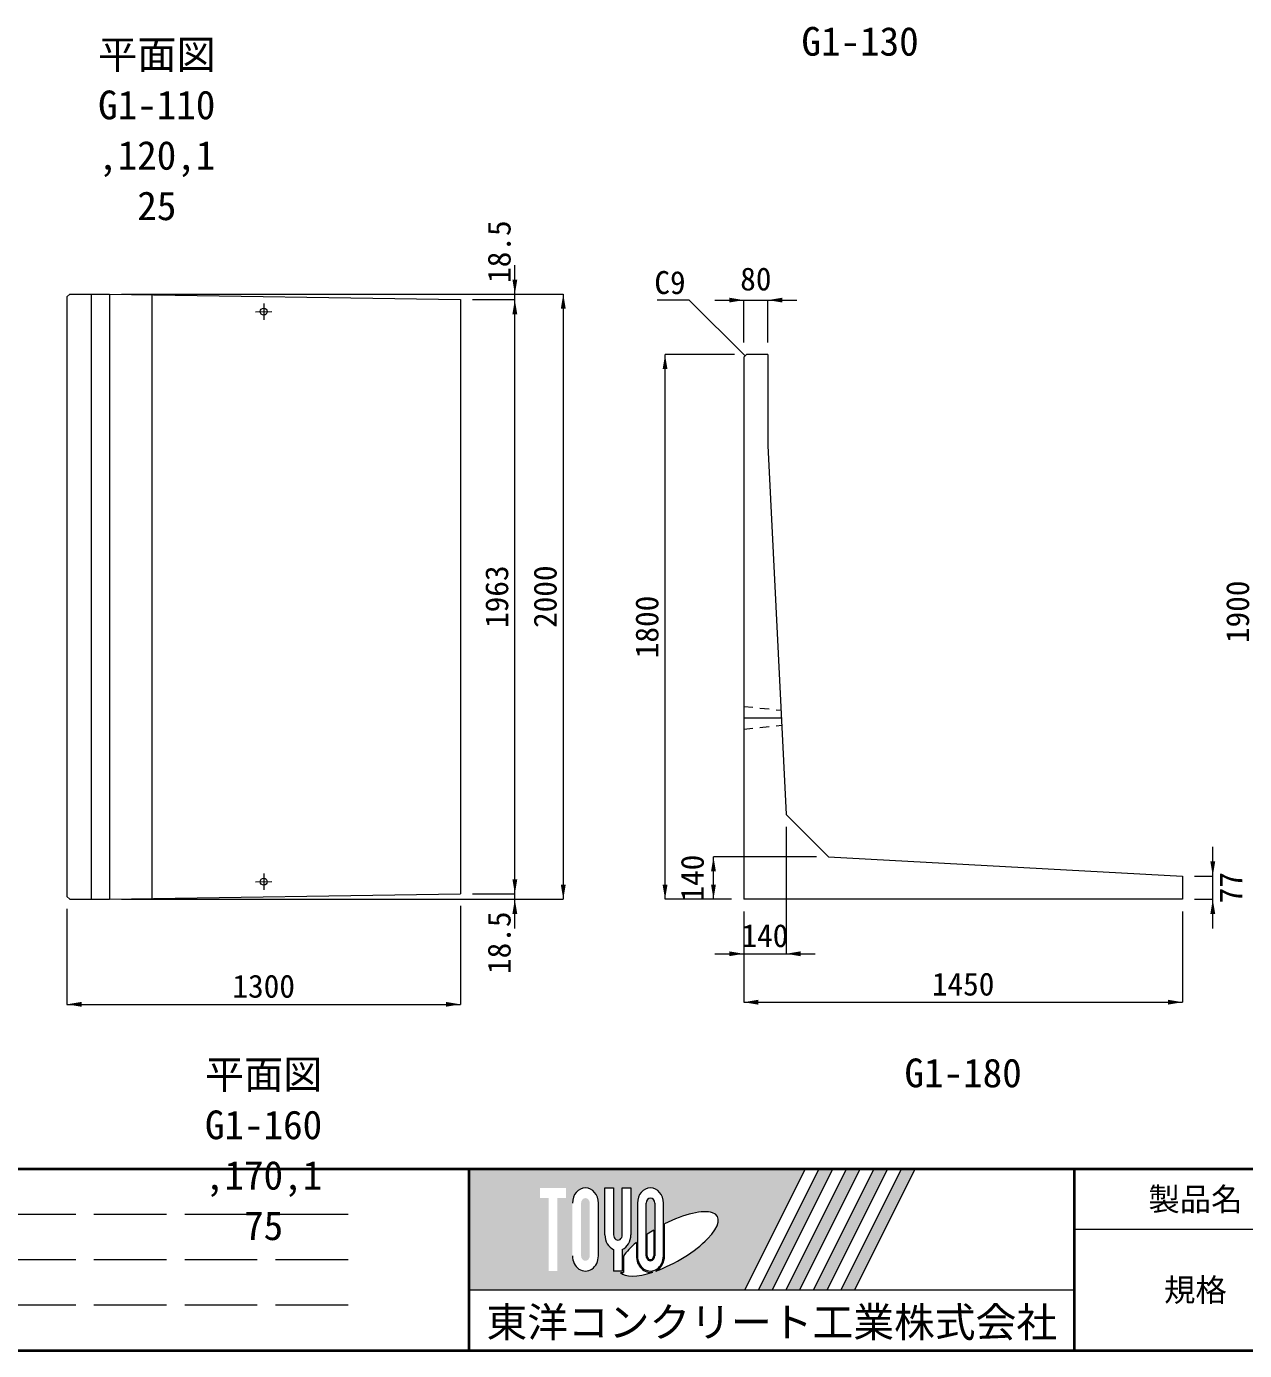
# Model space of a CAD drawing. Units: millimetres at full size, sheet at 1:40. Extents: x 264549 to 304830, y 59360 to 71273.
# Drawn here: x 294417 to 298442, y 59760 to 64135 of the extents above; entities that cross this region are included whole.
import ezdxf
from ezdxf.enums import TextEntityAlignment as Align

# ---------------------------------------------------------------- set-up
doc = ezdxf.new("R2010")
doc.units = ezdxf.units.MM
doc.header["$LTSCALE"] = 40
for name, pattern in [('DASHED', [7.5, 6, -1.5]), ('USER1', [10, 6.25, -1.25, 1.25, -1.25]), ('USER2', [1.35, 0.75, -0.6]), ('USER3', [28.575, 19.05, -3.175, 3.175, -3.175])]:
    doc.linetypes.add(name, pattern=pattern)
doc.layers.add('0_2', color=7, linetype='Continuous')
for name, color, linetype, lineweight in [('図枠', 7, 'Continuous', 5), ('寸法線', 7, 'Continuous', 13), ('引出線', 4, 'Continuous', 13), ('本体', 2, 'Continuous', 20), ('補助線', 8, 'USER1', 20), ('ｲﾝｻｰﾄ･ｱﾝｶｰ', 3, 'Continuous', 9)]:
    doc.layers.add(name, color=color, linetype=linetype, lineweight=lineweight)
doc.styles.add('ＭＳ ゴシック', font='')
doc.styles.get('ＭＳ ゴシック').set_extended_font_data('MS Gothic')

# ---------------------------------------------------------------- blocks, each defined once
blk = doc.blocks.new('filled_arrow')
at = {"color": 0, "linetype": 'Continuous', "lineweight": -2}
blk.add_solid([(7.5, 1.25), (0, 0), (7.5, -1.25)], dxfattribs=at)

msp = doc.modelspace()

# ---------------------------------------------------------------- hatches: boundary and pattern name
at = {"layer": '図枠'}
h = msp.add_hatch(color=256, dxfattribs=at)
h.paths.add_polyline_path([(295879.61, 60360.27), (295879.61, 59960.27), (296790.24, 59960.27), (296990.24, 60360.27)])
edge = h.paths.add_edge_path(flags=16)
edge.add_ellipse((296538.51, 60112.59), major_axis=(161.62, 90.46), ratio=0.3471473, start_angle=-144.31122, end_angle=72.1899, ccw=False)
edge.add_ellipse((296478.66, 60073.54), major_axis=(0, 55), ratio=0.8463542, start_angle=-160.70346, end_angle=-90)
edge.add_line((296525.21, 60073.54), (296525.21, 60178.38))
edge = h.paths.add_edge_path(flags=16)
edge.add_ellipse((296478.66, 60247), major_axis=(0, 50.77), ratio=0.8463542, start_angle=-90, end_angle=90, ccw=False)
edge.add_line((296521.63, 60247), (296521.63, 60073.54))
edge.add_ellipse((296478.66, 60073.54), major_axis=(0, 50.77), ratio=0.8463542, start_angle=90, end_angle=-90, ccw=False)
edge.add_line((296435.69, 60073.54), (296435.69, 60247))
edge = h.paths.add_edge_path(flags=16)
edge.add_line((296492.98, 60247), (296492.98, 60073.54))
edge.add_ellipse((296478.66, 60073.54), major_axis=(0, 16.92), ratio=0.8463542, start_angle=90, end_angle=-90, ccw=False)
edge.add_line((296464.34, 60073.54), (296464.34, 60247))
edge.add_ellipse((296478.66, 60247), major_axis=(0, 16.92), ratio=0.8463542, start_angle=-90, end_angle=90, ccw=False)
edge = h.paths.add_edge_path(flags=16)
edge.add_line((296489.4, 60158.34), (296489.4, 60073.54))
edge.add_ellipse((296478.66, 60073.54), major_axis=(0, 12.69), ratio=0.8463541, start_angle=90, end_angle=-90, ccw=False)
edge.add_line((296467.92, 60073.54), (296467.92, 60144.45))
edge.add_ellipse((296538.51, 60112.59), major_axis=(161.62, 90.46), ratio=0.3471473, start_angle=107.79174, end_angle=126.47132, ccw=False)
edge = h.paths.add_edge_path(flags=16)
edge.add_ellipse((296371.24, 60142.29), major_axis=(0, 50.77), ratio=0.8463542, start_angle=-163.34117, end_angle=-90, ccw=False)
edge.add_line((296385.56, 60094.42), (296385.56, 60022.77))
edge.add_line((296385.56, 60022.77), (296356.91, 60022.77))
edge.add_line((296356.91, 60022.77), (296356.91, 60094.42))
edge.add_ellipse((296371.24, 60142.29), major_axis=(0, 50.77), ratio=0.8463542, start_angle=90, end_angle=163.34117, ccw=False)
edge.add_line((296328.27, 60142.29), (296328.27, 60297.77))
edge.add_line((296328.27, 60297.77), (296356.91, 60297.77))
edge.add_line((296356.91, 60297.77), (296356.91, 60142.29))
edge.add_ellipse((296371.24, 60142.29), major_axis=(0, 16.92), ratio=0.8463542, start_angle=90, end_angle=-90)
edge.add_line((296385.56, 60142.29), (296385.56, 60297.77))
edge.add_line((296385.56, 60297.77), (296414.21, 60297.77))
edge.add_line((296414.21, 60297.77), (296414.21, 60142.29))
edge = h.paths.add_edge_path(flags=16)
edge.add_line((296432.11, 60117.32), (296432.11, 60073.54))
edge.add_ellipse((296478.66, 60073.54), major_axis=(0, 55), ratio=0.8463542, start_angle=90, end_angle=-171.54427)
edge.add_ellipse((296538.51, 60112.59), major_axis=(161.62, 90.46), ratio=0.3471473, start_angle=-178.64954, end_angle=-148.29244, ccw=False)
edge.add_line((296379.39, 60018.54), (296389.14, 60018.54))
edge.add_line((296389.14, 60018.54), (296389.14, 60072.16))
edge.add_ellipse((296538.51, 60112.59), major_axis=(161.62, 90.46), ratio=0.3471473, start_angle=148.21912, end_angle=165.90812, ccw=False)
edge = h.paths.add_edge_path(flags=16)
edge.add_ellipse((296263.82, 60247), major_axis=(0, 50.77), ratio=0.8463542, start_angle=-90, end_angle=90, ccw=False)
edge.add_line((296306.78, 60247), (296306.78, 60073.54))
edge.add_ellipse((296263.82, 60073.54), major_axis=(0, 50.77), ratio=0.8463542, start_angle=90, end_angle=-90, ccw=False)
edge.add_line((296220.85, 60073.54), (296220.85, 60247))
edge = h.paths.add_edge_path(flags=16)
edge.add_line((296278.14, 60247), (296278.14, 60073.54))
edge.add_ellipse((296263.82, 60073.54), major_axis=(0, 16.92), ratio=0.8463542, start_angle=90, end_angle=-90, ccw=False)
edge.add_line((296249.49, 60073.54), (296249.49, 60247))
edge.add_ellipse((296263.82, 60247), major_axis=(0, 16.92), ratio=0.8463542, start_angle=-90, end_angle=90, ccw=False)
h.paths.add_polyline_path([(296199.36, 60297.77), (296199.36, 60263.92), (296170.72, 60263.92), (296170.72, 60022.77), (296142.07, 60022.77), (296142.07, 60263.92), (296113.42, 60263.92), (296113.42, 60297.77)], flags=16)
for points in [[(296835.61, 59960.27), (296880.99, 59960.27), (297080.99, 60360.27), (297035.61, 60360.27)], [(297171.74, 60360.27), (297126.36, 60360.27), (296926.36, 59960.27), (296971.74, 59960.27)], [(297262.49, 60360.27), (297217.11, 60360.27), (297017.11, 59960.27), (297062.49, 59960.27)], [(297353.24, 60360.27), (297307.86, 60360.27), (297107.86, 59960.27), (297153.24, 59960.27)]]:
    msp.add_hatch(color=256, dxfattribs=at).paths.add_polyline_path(points)

# ---------------------------------------------------------------- linework, layer by layer
at = {"layer": '図枠', "lineweight": 40}
for p, q in [((288829.61, 60360.27), (304429.61, 60360.27)), ((295879.61, 59760.27), (295879.61, 60360.27)), ((297879.61, 59760.27), (297879.61, 60360.27)), ((288829.61, 59760.27), (304429.61, 59760.27))]:
    msp.add_line(p, q, dxfattribs=at)
at = {"layer": '図枠'}
for p, q in [((295506.16, 60360.27), (296616.78, 60360.27)), ((296596.66, 60360.27), (296642.03, 60360.27)), ((296687.41, 60360.27), (296732.78, 60360.27)), ((296778.16, 60360.27), (296823.53, 60360.27)), ((296990.24, 60360.27), (296790.24, 59960.27)), ((297035.61, 60360.27), (296835.61, 59960.27)), ((296868.91, 60360.27), (296914.28, 60360.27)), ((297080.99, 60360.27), (296880.99, 59960.27)), ((297126.36, 60360.27), (296926.36, 59960.27)), ((297171.74, 60360.27), (296971.74, 59960.27)), ((297217.11, 60360.27), (297017.11, 59960.27)), ((297262.49, 60360.27), (297062.49, 59960.27)), ((297307.86, 60360.27), (297107.86, 59960.27)), ((297353.24, 60360.27), (297153.24, 59960.27)), ((296328.27, 60297.77), (296356.91, 60297.77)), ((296328.27, 60142.29), (296328.27, 60297.77)), ((296356.91, 60297.77), (296356.91, 60142.29)), ((296385.56, 60297.77), (296414.21, 60297.77)), ((296385.56, 60142.29), (296385.56, 60297.77)), ((296414.21, 60297.77), (296414.21, 60142.29)), ((296306.78, 60073.54), (296306.78, 60247)), ((296435.69, 60247), (296435.69, 60073.54)), ((296464.34, 60073.54), (296464.34, 60247)), ((296492.98, 60247), (296492.98, 60073.54)), ((296521.63, 60073.54), (296521.63, 60247)), ((296489.4, 60158.34), (296489.4, 60073.54)), ((296525.21, 60073.54), (296525.21, 60178.38)), ((296432.11, 60117.32), (296432.11, 60073.54)), ((296467.92, 60073.54), (296467.92, 60144.45)), ((296356.91, 60094.42), (296356.91, 60022.77)), ((296385.56, 60094.42), (296385.56, 60022.77)), ((296389.14, 60072.16), (296389.14, 60018.54)), ((296385.56, 60022.77), (296356.91, 60022.77)), ((296379.39, 60018.54), (296389.14, 60018.54)), ((295879.61, 59960.27), (296790.24, 59960.27)), ((296835.61, 59960.27), (296880.99, 59960.27)), ((296926.36, 59960.27), (296971.74, 59960.27)), ((297017.11, 59960.27), (297062.49, 59960.27)), ((297107.86, 59960.27), (297153.24, 59960.27))]:
    msp.add_line(p, q, dxfattribs=at)
at = {"layer": '図枠', "linetype": 'DASHED', "lineweight": 9}
for p, q in [((295479.61, 60210.27), (289229.61, 60210.27)), ((295479.61, 60060.27), (289229.61, 60060.27)), ((295479.61, 59910.27), (289229.61, 59910.27))]:
    msp.add_line(p, q, dxfattribs=at)
at = {"layer": '図枠', "lineweight": 13}
msp.add_line((304429.61, 60160.27), (297879.61, 60160.27), dxfattribs=at)
at = {"layer": '図枠'}
for centre, major_axis, ratio, start_param, end_param in [((296263.82, 60247), (0, 50.77), 0.846354, 4.712389, 7.8539816), ((296478.66, 60247), (0, 50.77), 0.846354, 4.712389, 7.8539816), ((296478.66, 60247), (0, 16.92), 0.846354, 4.712389, 7.8539816), ((296538.51, 60112.59), (161.62, 90.46), 0.347147, 4.2621853, 7.7429163), ((296538.51, 60112.59), (161.62, 90.46), 0.347147, 1.6817405, 1.8219833), ((296371.24, 60142.29), (0, 50.77), 0.846354, 1.5707963, 2.8017557), ((296371.24, 60142.29), (0, 16.92), 0.846354, 1.5707963, 4.712389), ((296371.24, 60142.29), (0, 50.77), 0.846354, 3.4814296, 4.712389), ((296538.51, 60112.59), (161.62, 90.46), 0.347147, 2.0815197, 2.5155126), ((296263.82, 60073.54), (0, 50.77), 0.846354, 1.5707963, 4.712389), ((296478.66, 60073.54), (0, 55), 0.846354, 1.5707963, 3.3154679), ((296478.66, 60073.54), (0, 50.77), 0.846354, 1.5707963, 4.712389), ((296478.66, 60073.54), (0, 16.92), 0.846354, 1.5707963, 4.712389), ((296478.66, 60073.54), (0, 12.69), 0.846354, 1.5707963, 4.712389), ((296478.66, 60073.54), (0, 55), 0.846354, 3.5338438, 4.712389), ((296538.51, 60112.59), (161.62, 90.46), 0.347147, 3.2093975, 4.2004451)]:
    msp.add_ellipse(centre, major_axis=major_axis, ratio=ratio, start_param=start_param, end_param=end_param, dxfattribs=at)
at = {"layer": '寸法線'}
for p, q in [((296030.63, 63136.72), (296030.63, 63347.22)), ((294730.63, 63251.22), (296030.63, 63251.22)), ((294730.63, 63251.22), (296190.63, 63251.22)), ((295890.63, 63232.72), (296030.63, 63232.72)), ((295890.63, 63232.72), (296030.63, 63232.72)), ((296030.63, 61269.72), (296030.63, 63232.72)), ((296190.63, 63251.22), (296190.63, 61251.22)), ((296690.98, 63231.22), (296962.98, 63231.22)), ((296786.98, 63091.22), (296786.98, 63231.22)), ((296866.98, 63091.22), (296866.98, 63231.22)), ((296526.98, 61251.22), (296526.98, 63051.22)), ((296755.98, 63051.22), (296526.98, 63051.22)), ((296926.98, 61491.22), (296926.98, 61071.22)), ((296686.98, 61251.22), (296686.98, 61391.22)), ((297026.98, 61391.22), (296686.98, 61391.22)), ((298336.98, 61155.22), (298336.98, 61424.22)), ((296030.63, 61155.22), (296030.63, 61365.72)), ((298276.98, 61328.22), (298336.98, 61328.22)), ((295890.63, 61269.72), (296030.63, 61269.72)), ((295890.63, 61269.72), (296030.63, 61269.72)), ((294550.63, 61220.22), (294550.63, 60904.18)), ((294730.63, 61251.22), (296030.63, 61251.22)), ((294730.63, 61251.22), (296190.63, 61251.22)), ((295850.63, 61229.72), (295850.63, 60904.18)), ((296746.98, 61251.22), (296526.98, 61251.22)), ((296746.98, 61251.22), (296686.98, 61251.22)), ((296786.98, 61211.22), (296786.98, 60911.22)), ((296786.98, 61211.22), (296786.98, 61071.22)), ((298236.98, 61211.22), (298236.98, 60911.22)), ((298276.98, 61251.22), (298336.98, 61251.22)), ((296690.98, 61071.22), (297022.98, 61071.22)), ((294550.63, 60904.18), (295850.63, 60904.18)), ((296786.98, 60911.22), (298236.98, 60911.22))]:
    msp.add_line(p, q, dxfattribs=at)
at = {"layer": '寸法線', "linetype": 'USER3', "lineweight": 5}
for p, q in [((295173.66, 63192.79), (295227.61, 63193.58)), ((295200.63, 63220.16), (295200.63, 63166.21)), ((295173.66, 61308.87), (295227.61, 61309.66)), ((295200.63, 61336.24), (295200.63, 61282.29))]:
    msp.add_line(p, q, dxfattribs=at)
at = {"layer": '引出線'}
msp.add_lwpolyline([(296791.48, 63046.72), (296606.99, 63231.22), (296501.18, 63231.22)], dxfattribs=at)
at = {"layer": '本体'}
for p, q in [((294559.63, 63251.22), (294550.63, 63242.22)), ((294550.63, 63242.22), (294550.63, 61260.22)), ((294559.63, 63251.22), (294690.63, 63251.22)), ((294630.63, 63251.22), (294630.63, 61251.22)), ((294690.63, 63251.22), (294690.63, 61251.22)), ((294690.63, 63251.22), (295850.63, 63232.72)), ((294830.63, 63249.02), (294830.63, 61253.43)), ((295850.63, 63232.72), (295850.63, 61269.72)), ((296795.98, 63051.22), (296786.98, 63042.22)), ((296866.98, 63051.22), (296795.98, 63051.22)), ((296866.98, 63051.22), (296866.98, 62751.22)), ((296786.98, 63042.22), (296786.98, 61251.22)), ((296866.98, 62751.22), (296926.98, 61531.22)), ((296926.98, 61531.22), (297066.98, 61391.22)), ((297066.98, 61391.22), (298236.98, 61328.22)), ((298236.98, 61328.22), (298236.98, 61251.22)), ((294550.63, 61260.22), (294559.63, 61251.22)), ((294690.63, 61251.22), (295850.63, 61269.72)), ((294559.63, 61251.22), (294690.63, 61251.22)), ((298236.98, 61251.22), (296786.98, 61251.22))]:
    msp.add_line(p, q, dxfattribs=at)
at = {"layer": '本体', "linetype": 'USER2', "lineweight": 9}
for p, q in [((296786.98, 61888.72), (296910.01, 61876.22)), ((296786.98, 61813.72), (296912.47, 61826.22))]:
    msp.add_line(p, q, dxfattribs=at)
at = {"layer": '補助線'}
msp.add_line((296786.98, 61851.22), (296911.24, 61851.22), dxfattribs=at)
at = {"layer": '補助線', "linetype": 'Continuous', "lineweight": 13}
msp.add_line((295879.61, 59960.27), (297879.61, 59960.27), dxfattribs=at)
at = {"layer": 'ｲﾝｻｰﾄ･ｱﾝｶｰ'}
for centre in [(295200.63, 63193.18), (295200.63, 61309.27)]:
    msp.add_circle(centre, 11.5, dxfattribs=at)

# ---------------------------------------------------------------- block references
at = {"layer": '寸法線', "xscale": 6.4, "yscale": 6.4}
for p, rotation in [((296030.63, 63251.22), 90), ((296030.63, 63232.72), 270), ((296030.63, 63232.72), 270), ((296190.63, 63251.22), 270), ((296786.98, 63231.22), 180), ((296526.98, 63051.22), 270), ((296686.98, 61391.22), 270), ((298336.98, 61328.22), 90), ((296030.63, 61269.72), 90), ((296030.63, 61269.72), 90), ((296190.63, 61251.22), 90), ((296526.98, 61251.22), 90), ((296686.98, 61251.22), 90), ((296030.63, 61251.22), 270), ((298336.98, 61251.22), 270), ((296786.98, 61071.22), 180), ((295850.63, 60904.18), 180), ((298236.98, 60911.22), 180)]:
    msp.add_blockref('filled_arrow', p, dxfattribs=dict(at, rotation=rotation))
for p in [(296866.98, 63231.22), (296926.98, 61071.22), (294550.63, 60904.18), (296786.98, 60911.22)]:
    msp.add_blockref('filled_arrow', p, dxfattribs=at)
at = {"layer": '引出線', "xscale": 0.133, "yscale": 0.133, "rotation": 135}
msp.add_blockref('filled_arrow', (296791.48, 63046.72), dxfattribs=at)

# ---------------------------------------------------------------- texts
at = {"layer": '0_2', "style": 'ＭＳ ゴシック'}
for s, p in [('平面図', (294653.38, 64090.4)), ('G1-110', (294653.38, 63923.73)), (',120,1', (294653.38, 63757.06)), ('25', (294782.88, 63590.4)), ('平面図', (295006.38, 60720.18)), ('G1-160', (295006.38, 60553.51)), (',170,1', (295006.38, 60386.84)), ('75', (295135.88, 60220.18))]:
    msp.add_text(s, height=94.94, dxfattribs=at).set_placement(p, align=Align.TOP_LEFT)
msp.add_text('G1-130', height=94.94, dxfattribs=at).set_placement((297171.46, 64086.37), align=Align.MIDDLE_CENTER)
msp.add_text('G1-180', height=94.94, dxfattribs=at).set_placement((297511.98, 60601.72), align=Align.BOTTOM_CENTER)
at = {"layer": '図枠', "style": 'ＭＳ ゴシック'}
for s, height, p in [('製品名', 75.95, (298279.61, 60260.27)), ('規格', 75.95, (298279.61, 59960.27)), ('東洋コンクリート工業株式会社', 98.74, (296879.61, 59854.02))]:
    msp.add_text(s, height=height, dxfattribs=at).set_placement(p, align=Align.MIDDLE_CENTER)
at = {"layer": '寸法線', "style": 'ＭＳ ゴシック'}
for s, p in [('18.5', (295978.63, 63391.32)), ('1963', (295970.63, 62251.22)), ('2000', (296130.63, 62251.22)), ('1900', (298418.98, 62201.22)), ('1800', (296466.98, 62151.22)), ('140', (296616.98, 61321.22)), ('77', (298396.98, 61289.72)), ('18.5', (295978.63, 61107.67))]:
    msp.add_text(s, height=75.95, rotation=90, dxfattribs=at).set_placement(p, align=Align.MIDDLE_CENTER)
for s, p in [('80', (296826.98, 63301.22)), ('140', (296856.98, 61131.22)), ('1300', (295200.63, 60964.18)), ('1450', (297511.98, 60971.22))]:
    msp.add_text(s, height=75.95, dxfattribs=at).set_placement(p, align=Align.MIDDLE_CENTER)
at = {"layer": '引出線', "style": 'ＭＳ ゴシック'}
msp.add_text('C9', height=75.95, dxfattribs=at).set_placement((296594.99, 63327.22), align=Align.TOP_RIGHT)

doc.saveas('drawing.dxf')
